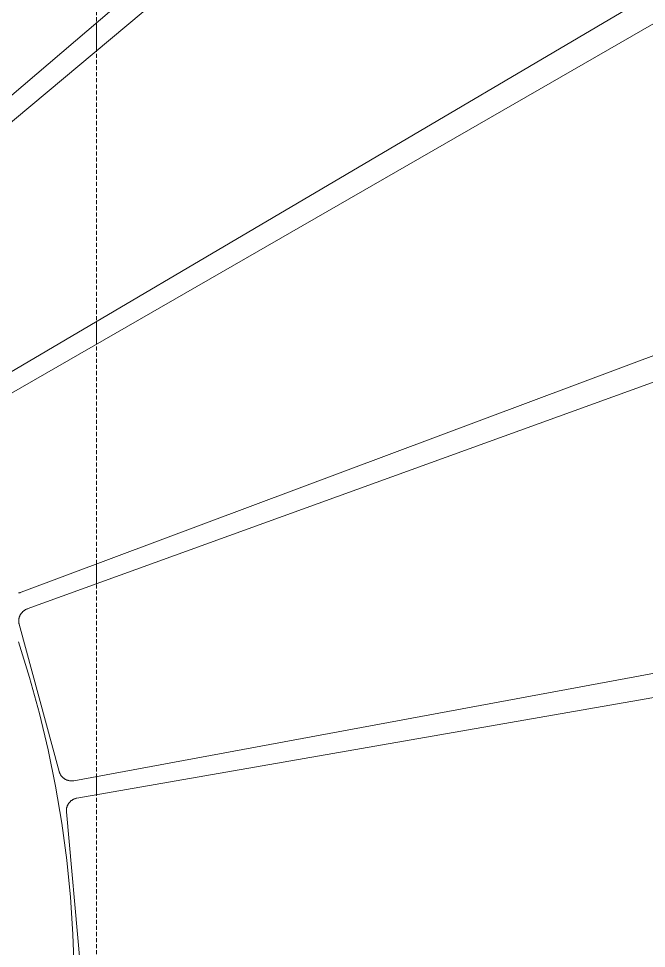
# Model space of a CAD drawing. Header units: millimetres. Extents: x -263 to 4879, y -277 to 2995.
# Drawn here: x 1078.7 to 1275, y 556.4 to 846.9 of the extents above; entities that cross this region are included whole.
import ezdxf

# ---------------------------------------------------------------- set-up
doc = ezdxf.new("R2010")
doc.units = ezdxf.units.MM
doc.linetypes.add('HIDDEN', pattern=[1.905, 1.27, -0.635])
doc.layers.add('ZANO_R', color=7, linetype='Continuous', lineweight=0)
doc.layers.add('ZANO_R_przerywana', color=7, linetype='HIDDEN', lineweight=0)

msp = doc.modelspace()

# ---------------------------------------------------------------- linework, layer by layer
at = {"layer": 'ZANO_R'}
for p, q in [((1017.41, 772.47), (1372.28, 1075.56)), ((1378.97, 1067.66), (1020.98, 768.24)), ((1053.04, 722.8), (1455.16, 959.67)), ((1460.37, 950.72), (1055.83, 718.01)), ((1103.13, 836.95), (1103.13, 845.69)), ((1079.51, 667.7), (1516.65, 831.14)), ((1520.22, 821.43), (1081.42, 662.5)), ((1103.13, 745.22), (1103.13, 752.31)), ((1096.01, 608.84), (1554.89, 693.89)), ((1556.72, 683.7), (1096.99, 603.39)), ((1103.13, 670.36), (1103.13, 676.54)), ((1078.84, 667.52), (1078.71, 667.49)), ((1078.98, 667.54), (1078.84, 667.52)), ((1079.11, 667.58), (1078.98, 667.54)), ((1079.25, 667.61), (1079.11, 667.58)), ((1079.38, 667.66), (1079.25, 667.61)), ((1079.51, 667.7), (1079.38, 667.66)), ((1081.04, 662.34), (1080.92, 662.28)), ((1081.17, 662.4), (1081.04, 662.34)), ((1081.29, 662.45), (1081.17, 662.4)), ((1081.42, 662.5), (1081.29, 662.45)), ((1078.85, 659.47), (1078.83, 659.34)), ((1078.88, 659.61), (1078.85, 659.47)), ((1078.91, 659.74), (1078.88, 659.61)), ((1078.95, 659.88), (1078.91, 659.74)), ((1078.99, 660.01), (1078.95, 659.88)), ((1079.04, 660.14), (1078.99, 660.01)), ((1079.09, 660.27), (1079.04, 660.14)), ((1079.14, 660.4), (1079.09, 660.27)), ((1079.2, 660.52), (1079.14, 660.4)), ((1079.27, 660.64), (1079.2, 660.52)), ((1079.34, 660.76), (1079.27, 660.64)), ((1079.41, 660.88), (1079.34, 660.76)), ((1079.48, 661), (1079.41, 660.88)), ((1079.56, 661.11), (1079.48, 661)), ((1079.65, 661.22), (1079.56, 661.11)), ((1079.74, 661.33), (1079.65, 661.22)), ((1079.83, 661.43), (1079.74, 661.33)), ((1079.92, 661.53), (1079.83, 661.43)), ((1080.02, 661.63), (1079.92, 661.53)), ((1080.12, 661.72), (1080.02, 661.63)), ((1080.23, 661.81), (1080.12, 661.72)), ((1080.34, 661.9), (1080.23, 661.81)), ((1080.45, 661.98), (1080.34, 661.9)), ((1080.56, 662.06), (1080.45, 661.98)), ((1080.68, 662.14), (1080.56, 662.06)), ((1080.8, 662.21), (1080.68, 662.14)), ((1080.92, 662.28), (1080.8, 662.21)), ((1078.79, 658.92), (1078.78, 658.79)), ((1078.78, 658.79), (1078.79, 658.65)), ((1078.8, 659.06), (1078.79, 658.92)), ((1078.79, 658.65), (1078.79, 658.51)), ((1078.79, 658.51), (1078.8, 658.37)), ((1078.81, 659.2), (1078.8, 659.06)), ((1078.8, 658.37), (1078.82, 658.23)), ((1078.83, 659.34), (1078.81, 659.2)), ((1078.82, 658.23), (1078.84, 658.1)), ((1078.84, 658.1), (1078.86, 657.96)), ((1078.86, 657.96), (1078.89, 657.82)), ((1078.89, 657.82), (1078.92, 657.69)), ((1078.92, 657.69), (1091.42, 611.73)), ((1078.68, 652.19), (1082.15, 641.07)), ((1082.15, 641.07), (1085.24, 629.84)), ((1085.24, 629.84), (1087.96, 618.51)), ((1087.96, 618.51), (1090.29, 607.09)), ((1091.46, 611.59), (1091.42, 611.73)), ((1091.5, 611.46), (1091.46, 611.59)), ((1091.55, 611.33), (1091.5, 611.46)), ((1091.6, 611.2), (1091.55, 611.33)), ((1091.66, 611.08), (1091.6, 611.2)), ((1091.72, 610.95), (1091.66, 611.08)), ((1091.78, 610.83), (1091.72, 610.95)), ((1091.85, 610.71), (1091.78, 610.83)), ((1091.92, 610.59), (1091.85, 610.71)), ((1092, 610.48), (1091.92, 610.59)), ((1092.08, 610.37), (1092, 610.48)), ((1092.17, 610.26), (1092.08, 610.37)), ((1092.26, 610.15), (1092.17, 610.26)), ((1092.35, 610.05), (1092.26, 610.15)), ((1092.45, 609.95), (1092.35, 610.05)), ((1103.13, 604.46), (1103.13, 610.16)), ((1092.55, 609.85), (1092.45, 609.95)), ((1092.65, 609.76), (1092.55, 609.85)), ((1092.75, 609.67), (1092.65, 609.76)), ((1092.86, 609.58), (1092.75, 609.67)), ((1092.98, 609.5), (1092.86, 609.58)), ((1093.09, 609.43), (1092.98, 609.5)), ((1093.21, 609.35), (1093.09, 609.43)), ((1093.33, 609.28), (1093.21, 609.35)), ((1093.45, 609.22), (1093.33, 609.28)), ((1093.57, 609.16), (1093.45, 609.22)), ((1093.7, 609.1), (1093.57, 609.16)), ((1093.83, 609.05), (1093.7, 609.1)), ((1093.96, 609), (1093.83, 609.05)), ((1094.09, 608.96), (1093.96, 609)), ((1094.22, 608.92), (1094.09, 608.96)), ((1094.36, 608.88), (1094.22, 608.92)), ((1094.49, 608.85), (1094.36, 608.88)), ((1094.63, 608.83), (1094.49, 608.85)), ((1094.77, 608.81), (1094.63, 608.83)), ((1094.9, 608.79), (1094.77, 608.81)), ((1095.04, 608.78), (1094.9, 608.79)), ((1095.18, 608.78), (1095.04, 608.78)), ((1095.32, 608.77), (1095.18, 608.78)), ((1095.46, 608.78), (1095.32, 608.77)), ((1095.59, 608.79), (1095.46, 608.78)), ((1095.73, 608.8), (1095.59, 608.79)), ((1095.87, 608.82), (1095.73, 608.8)), ((1096.01, 608.84), (1095.87, 608.82)), ((1090.29, 607.09), (1092.23, 595.61)), ((1094.16, 601.36), (1094.1, 601.23)), ((1094.23, 601.48), (1094.16, 601.36)), ((1094.3, 601.59), (1094.23, 601.48)), ((1094.38, 601.71), (1094.3, 601.59)), ((1094.46, 601.82), (1094.38, 601.71)), ((1094.54, 601.93), (1094.46, 601.82)), ((1094.63, 602.04), (1094.54, 601.93)), ((1094.72, 602.14), (1094.63, 602.04)), ((1094.82, 602.24), (1094.72, 602.14)), ((1094.92, 602.34), (1094.82, 602.24)), ((1095.02, 602.43), (1094.92, 602.34)), ((1095.12, 602.53), (1095.02, 602.43)), ((1095.23, 602.61), (1095.12, 602.53)), ((1095.34, 602.69), (1095.23, 602.61)), ((1095.46, 602.77), (1095.34, 602.69)), ((1095.57, 602.85), (1095.46, 602.77)), ((1095.69, 602.92), (1095.57, 602.85)), ((1095.81, 602.99), (1095.69, 602.92)), ((1095.94, 603.05), (1095.81, 602.99)), ((1096.06, 603.11), (1095.94, 603.05)), ((1096.19, 603.16), (1096.06, 603.11)), ((1096.32, 603.21), (1096.19, 603.16)), ((1096.45, 603.25), (1096.32, 603.21)), ((1096.58, 603.29), (1096.45, 603.25)), ((1096.72, 603.33), (1096.58, 603.29)), ((1096.85, 603.36), (1096.72, 603.33)), ((1096.99, 603.39), (1096.85, 603.36)), ((1093.69, 599.77), (1093.68, 599.64)), ((1093.68, 599.64), (1093.68, 599.5)), ((1093.68, 599.5), (1093.68, 599.36)), ((1093.68, 599.36), (1093.68, 599.22)), ((1093.68, 599.22), (1093.69, 599.08)), ((1093.7, 599.91), (1093.69, 599.77)), ((1093.69, 599.08), (1098.01, 551.65)), ((1093.72, 600.05), (1093.7, 599.91)), ((1093.75, 600.19), (1093.72, 600.05)), ((1093.77, 600.32), (1093.75, 600.19)), ((1093.81, 600.46), (1093.77, 600.32)), ((1093.84, 600.59), (1093.81, 600.46)), ((1093.89, 600.72), (1093.84, 600.59)), ((1093.93, 600.85), (1093.89, 600.72)), ((1093.98, 600.98), (1093.93, 600.85)), ((1094.04, 601.11), (1093.98, 600.98)), ((1094.1, 601.23), (1094.04, 601.11)), ((1092.23, 595.61), (1093.79, 584.06)), ((1093.79, 584.06), (1094.95, 572.47)), ((1094.95, 572.47), (1095.72, 560.85)), ((1095.72, 560.85), (1096.1, 549.2))]:
    msp.add_line(p, q, dxfattribs=at)
at = {"layer": 'ZANO_R_przerywana'}
msp.add_line((1103.13, 219.32), (1103.13, 869.32), dxfattribs=at)

doc.saveas('drawing.dxf')
